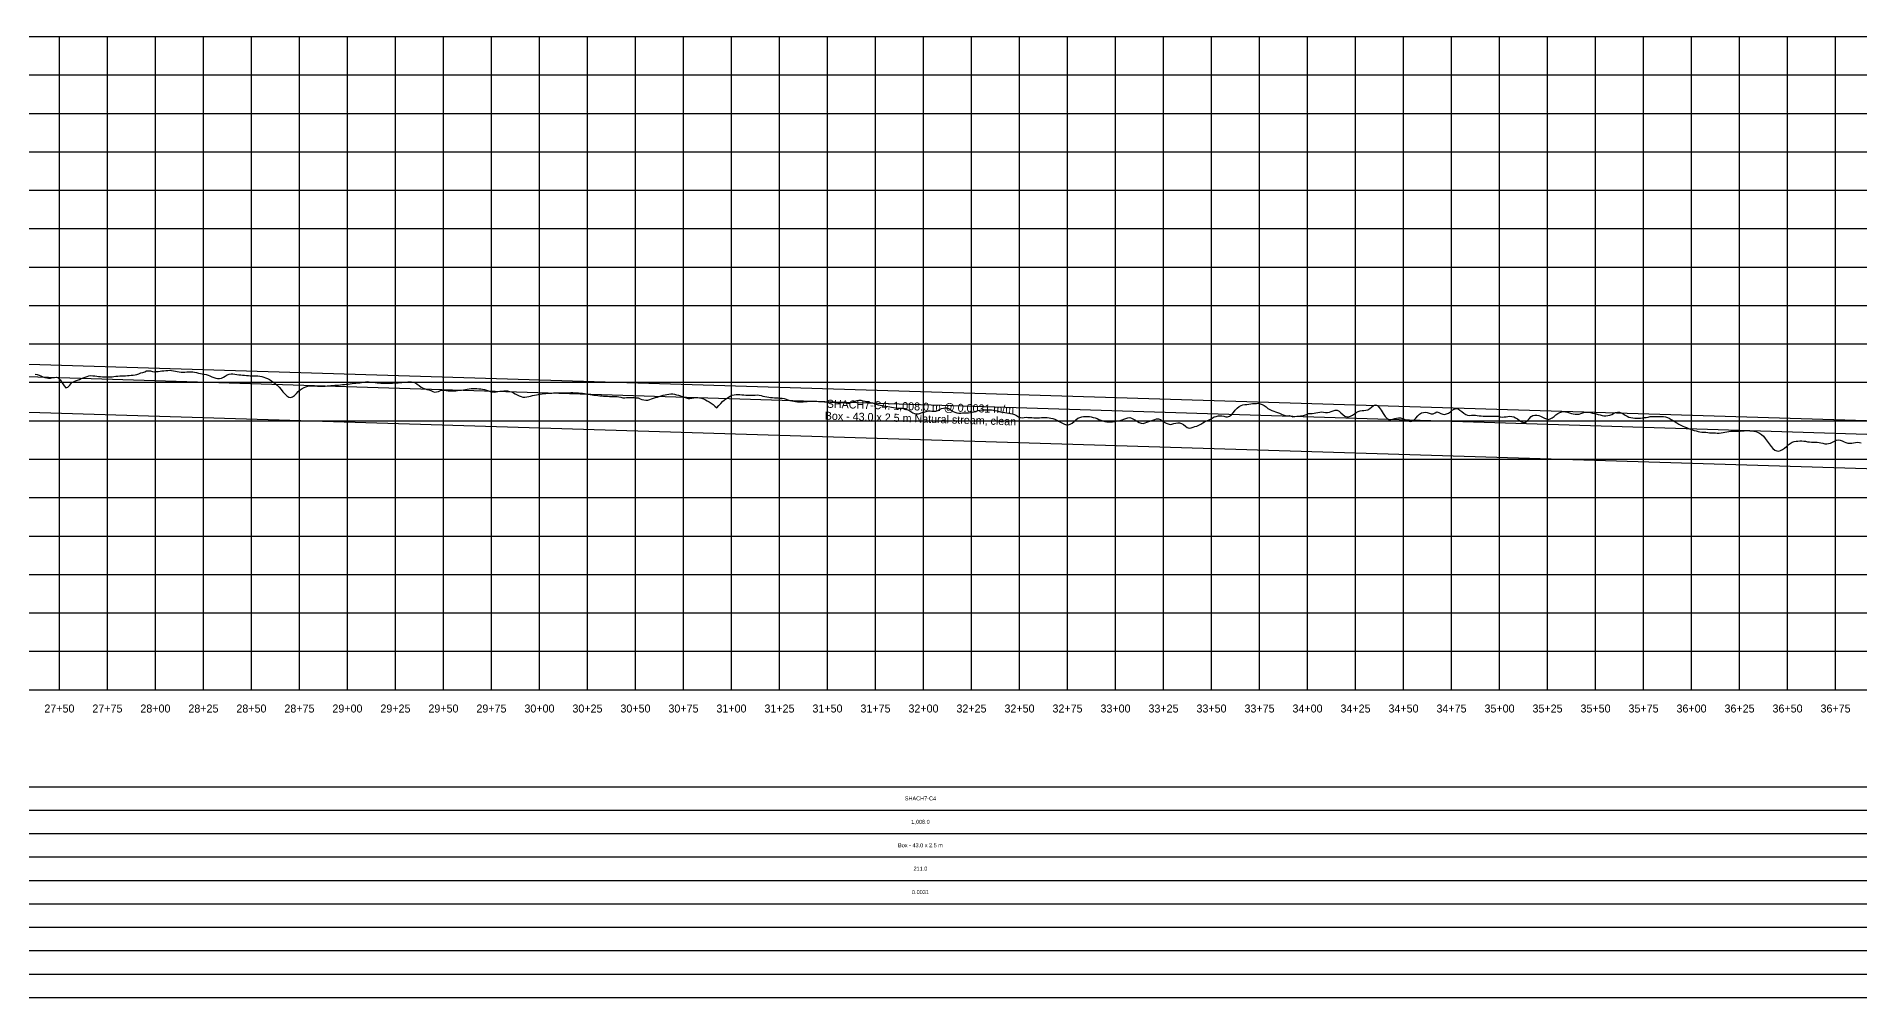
# Model space of a CAD drawing. Extents: x -64 to 7443, y -140 to 366.
# Drawn here: x 2738 to 3687, y -140 to 360 of the extents above; entities that cross this region are included whole.
import ezdxf
from ezdxf.enums import TextEntityAlignment as Align

# ---------------------------------------------------------------- set-up
doc = ezdxf.new("R2010")
doc.units = 0
for name, color, linetype in [('Annotation', 7, 'Continuous'), ('Annotation_Table', 254, 'Continuous'), ('Crown', 7, 'Continuous'), ('Grid', 254, 'Continuous'), ('Grid_Text', 7, 'Continuous'), ('Ground_Elevation', 3, 'Continuous'), ('Hydraulic_Grade', 5, 'Continuous'), ('Invert', 7, 'Continuous')]:
    doc.layers.add(name, color=color, linetype=linetype)

msp = doc.modelspace()

# ---------------------------------------------------------------- linework, layer by layer
at = {"layer": 'Annotation_Table', "color": 254}
for points in [[(-25, -30.48), (7424.95, -30.48)], [(-25, -42.67), (7424.95, -42.67)], [(-25, -54.86), (7424.95, -54.86)], [(-25, -67.06), (7424.95, -67.06)], [(-25, -79.25), (7424.95, -79.25)], [(-25, -91.44), (7424.95, -91.44)], [(-25, -103.63), (7424.95, -103.63)], [(-25, -115.82), (7424.95, -115.82)], [(-25, -128.02), (7424.95, -128.02)], [(-25, -140.21), (7424.95, -140.21)]]:
    msp.add_lwpolyline(points, dxfattribs=at)
at = {"layer": 'Crown', "color": 0}
msp.add_lwpolyline([(2694.4, 190.64), (3702.43, 159.85)], dxfattribs=at)
at = {"layer": 'Grid', "color": 254}
for points in [[(-25, 360), (7425, 360)], [(2750, 20), (2750, 360)], [(2775, 20), (2775, 360)], [(2800, 20), (2800, 360)], [(2825, 20), (2825, 360)], [(2850, 20), (2850, 360)], [(2875, 20), (2875, 360)], [(2900, 20), (2900, 360)], [(2925, 20), (2925, 360)], [(2950, 20), (2950, 360)], [(2975, 20), (2975, 360)], [(3000, 20), (3000, 360)], [(3025, 20), (3025, 360)], [(3050, 20), (3050, 360)], [(3075, 20), (3075, 360)], [(3100, 20), (3100, 360)], [(3125, 20), (3125, 360)], [(3150, 20), (3150, 360)], [(3175, 20), (3175, 360)], [(3200, 20), (3200, 360)], [(3225, 20), (3225, 360)], [(3250, 20), (3250, 360)], [(3275, 20), (3275, 360)], [(3300, 20), (3300, 360)], [(3325, 20), (3325, 360)], [(3350, 20), (3350, 360)], [(3375, 20), (3375, 360)], [(3400, 20), (3400, 360)], [(3425, 20), (3425, 360)], [(3450, 20), (3450, 360)], [(3475, 20), (3475, 360)], [(3500, 20), (3500, 360)], [(3525, 20), (3525, 360)], [(3550, 20), (3550, 360)], [(3575, 20), (3575, 360)], [(3600, 20), (3600, 360)], [(3625, 20), (3625, 360)], [(3650, 20), (3650, 360)], [(3675, 20), (3675, 360)], [(-25, 340), (7425, 340)], [(-25, 320), (7425, 320)], [(-25, 300), (7425, 300)], [(-25, 280), (7425, 280)], [(-25, 260), (7425, 260)], [(-25, 240), (7425, 240)], [(-25, 220), (7425, 220)], [(-25, 200), (7425, 200)], [(-25, 180), (7425, 180)], [(-25, 160), (7425, 160)], [(-25, 140), (7425, 140)], [(-25, 120), (7425, 120)], [(-25, 100), (7425, 100)], [(-25, 80), (7425, 80)], [(-25, 60), (7425, 60)], [(-25, 40), (7425, 40)], [(-25, 20), (7425, 20)]]:
    msp.add_lwpolyline(points, dxfattribs=at)
at = {"layer": 'Ground_Elevation', "color": 3}
msp.add_lwpolyline([(2737.4, 184.17), (2738.4, 184.11), (2739.4, 183.78), (2740.4, 183.36), (2741.4, 182.92), (2742.4, 182.58), (2743.4, 182.26), (2744.4, 182.17), (2745.4, 182.23), (2746.4, 182.45), (2747.4, 182.59), (2748.4, 182.63), (2749.4, 182.27), (2750.4, 181.29), (2751.4, 179.73), (2752.4, 178.13), (2753.4, 177.17), (2754.4, 177.53), (2755.4, 178.6), (2756.4, 179.9), (2757.4, 180.33), (2758.4, 180.71), (2759.4, 181.13), (2760.4, 181.55), (2761.4, 181.94), (2762.4, 182.33), (2763.4, 182.72), (2764.4, 183.08), (2765.4, 183.41), (2766.4, 183.51), (2767.4, 183.42), (2768.4, 183.34), (2769.4, 183.22), (2770.4, 183.09), (2771.4, 182.99), (2772.4, 182.91), (2773.4, 182.85), (2774.4, 182.83), (2775.4, 182.83), (2776.4, 182.86), (2777.4, 182.93), (2778.4, 183.03), (2779.4, 183.13), (2780.4, 183.23), (2781.4, 183.3), (2782.4, 183.35), (2783.4, 183.4), (2784.4, 183.45), (2785.4, 183.52), (2786.4, 183.61), (2787.4, 183.73), (2788.4, 183.79), (2789.4, 183.87), (2790.4, 184.12), (2791.4, 184.47), (2792.4, 184.87), (2793.4, 185.16), (2794.4, 185.45), (2795.4, 185.89), (2796.4, 186.01), (2797.4, 185.91), (2798.4, 185.66), (2799.4, 185.52), (2800.4, 185.55), (2801.4, 185.7), (2802.4, 185.83), (2803.4, 185.91), (2804.4, 186.01), (2805.4, 186.09), (2806.4, 186.21), (2807.4, 186.28), (2808.4, 186.2), (2809.4, 186.01), (2810.4, 185.79), (2811.4, 185.58), (2812.4, 185.41), (2813.4, 185.31), (2814.4, 185.31), (2815.4, 185.35), (2816.4, 185.41), (2817.4, 185.44), (2818.4, 185.45), (2819.4, 185.41), (2820.4, 185.29), (2821.4, 185.05), (2822.4, 184.83), (2823.4, 184.64), (2824.4, 184.47), (2825.4, 184.29), (2826.4, 184.07), (2827.4, 183.77), (2828.4, 183.38), (2829.4, 182.93), (2830.4, 182.47), (2831.4, 182.1), (2832.4, 181.96), (2833.4, 181.96), (2834.4, 182.18), (2835.4, 182.64), (2836.4, 183.27), (2837.4, 183.9), (2838.4, 184.32), (2839.4, 184.42), (2840.4, 184.34), (2841.4, 184.21), (2842.4, 184.06), (2843.4, 183.93), (2844.4, 183.84), (2845.4, 183.77), (2846.4, 183.7), (2847.4, 183.62), (2848.4, 183.51), (2849.4, 183.41), (2850.4, 183.43), (2851.4, 183.44), (2852.4, 183.44), (2853.4, 183.37), (2854.4, 183.23), (2855.4, 183.02), (2856.4, 182.73), (2857.4, 182.37), (2858.4, 181.93), (2859.4, 181.41), (2860.4, 180.8), (2861.4, 180.13), (2862.4, 179.37), (2863.4, 178.46), (2864.4, 177.4), (2865.4, 176.27), (2866.4, 175.11), (2867.4, 173.95), (2868.4, 172.9), (2869.4, 172.21), (2870.4, 172.06), (2871.4, 172.41), (2872.4, 173.15), (2873.4, 174.14), (2874.4, 175.18), (2875.4, 176.1), (2876.4, 176.79), (2877.4, 177.29), (2878.4, 177.69), (2879.4, 178), (2880.4, 178.14), (2881.4, 178.14), (2882.4, 178.1), (2883.4, 178.09), (2884.4, 178.07), (2885.4, 178.05), (2886.4, 178.03), (2887.4, 178.04), (2888.4, 178.07), (2889.4, 178.13), (2890.4, 178.2), (2891.4, 178.28), (2892.4, 178.36), (2893.4, 178.43), (2894.4, 178.52), (2895.4, 178.6), (2896.4, 178.7), (2897.4, 178.79), (2898.4, 178.9), (2899.4, 179.01), (2900.4, 179.12), (2901.4, 179.23), (2902.4, 179.36), (2903.4, 179.47), (2904.4, 179.58), (2905.4, 179.67), (2906.4, 179.77), (2907.4, 179.9), (2908.4, 180.06), (2909.4, 180.27), (2910.4, 180.4), (2911.4, 180.28), (2912.4, 180.15), (2913.4, 180.01), (2914.4, 179.87), (2915.4, 179.76), (2916.4, 179.68), (2917.4, 179.61), (2918.4, 179.58), (2919.4, 179.56), (2920.4, 179.55), (2921.4, 179.56), (2922.4, 179.57), (2923.4, 179.61), (2924.4, 179.65), (2925.4, 179.7), (2926.4, 179.77), (2927.4, 179.87), (2928.4, 179.97), (2929.4, 180.06), (2930.4, 180.14), (2931.4, 180.19), (2932.4, 180.21), (2933.4, 180.17), (2934.4, 180.02), (2935.4, 179.76), (2936.4, 179.09), (2937.4, 178.3), (2938.4, 177.5), (2939.4, 176.93), (2940.4, 176.52), (2941.4, 176.28), (2942.4, 176.07), (2943.4, 175.72), (2944.4, 175.23), (2945.4, 174.95), (2946.4, 174.97), (2947.4, 175.26), (2948.4, 175.82), (2949.4, 175.95), (2950.4, 175.87), (2951.4, 175.77), (2952.4, 175.65), (2953.4, 175.57), (2954.4, 175.54), (2955.4, 175.56), (2956.4, 175.63), (2957.4, 175.75), (2958.4, 175.88), (2959.4, 175.97), (2960.4, 176.06), (2961.4, 176.2), (2962.4, 176.42), (2963.4, 176.6), (2964.4, 176.73), (2965.4, 176.77), (2966.4, 176.77), (2967.4, 176.72), (2968.4, 176.65), (2969.4, 176.54), (2970.4, 176.41), (2971.4, 176.25), (2972.4, 175.93), (2973.4, 175.57), (2974.4, 175.17), (2975.4, 174.97), (2976.4, 174.93), (2977.4, 175.09), (2978.4, 175.29), (2979.4, 175.41), (2980.4, 175.44), (2981.4, 175.49), (2982.4, 175.6), (2983.4, 175.53), (2984.4, 175.3), (2985.4, 174.96), (2986.4, 174.53), (2987.4, 174.06), (2988.4, 173.54), (2989.4, 173.04), (2990.4, 172.62), (2991.4, 172.35), (2992.4, 172.28), (2993.4, 172.39), (2994.4, 172.61), (2995.4, 172.87), (2996.4, 173.12), (2997.4, 173.34), (2998.4, 173.53), (2999.4, 173.71), (3000.4, 173.87), (3001.4, 174.02), (3002.4, 174.15), (3003.4, 174.25), (3004.4, 174.32), (3005.4, 174.38), (3006.4, 174.43), (3007.4, 174.47), (3008.4, 174.49), (3009.4, 174.52), (3010.4, 174.53), (3011.4, 174.54), (3012.4, 174.54), (3013.4, 174.56), (3014.4, 174.57), (3015.4, 174.6), (3016.4, 174.63), (3017.4, 174.63), (3018.4, 174.61), (3019.4, 174.55), (3020.4, 174.48), (3021.4, 174.39), (3022.4, 174.27), (3023.4, 174.13), (3024.4, 173.99), (3025.4, 173.82), (3026.4, 173.67), (3027.4, 173.51), (3028.4, 173.37), (3029.4, 173.23), (3030.4, 173.12), (3031.4, 173.02), (3032.4, 172.94), (3033.4, 172.86), (3034.4, 172.79), (3035.4, 172.73), (3036.4, 172.68), (3037.4, 172.66), (3038.4, 172.64), (3039.4, 172.62), (3040.4, 172.57), (3041.4, 172.48), (3042.4, 172.22), (3043.4, 171.93), (3044.4, 171.94), (3045.4, 172.07), (3046.4, 172.13), (3047.4, 172.14), (3048.4, 172.09), (3049.4, 172.01), (3050.4, 171.92), (3051.4, 171.84), (3052.4, 171.46), (3053.4, 171.06), (3054.4, 170.8), (3055.4, 170.66), (3056.4, 170.72), (3057.4, 171.07), (3058.4, 171.47), (3059.4, 171.83), (3060.4, 172.08), (3061.4, 172.32), (3062.4, 172.6), (3063.4, 172.97), (3064.4, 173.3), (3065.4, 173.48), (3066.4, 173.64), (3067.4, 173.8), (3068.4, 173.93), (3069.4, 173.94), (3070.4, 173.78), (3071.4, 173.51), (3072.4, 173.25), (3073.4, 173.03), (3074.4, 172.68), (3075.4, 172.27), (3076.4, 171.87), (3077.4, 171.52), (3078.4, 171.56), (3079.4, 171.78), (3080.4, 172), (3081.4, 172.09), (3082.4, 172.09), (3083.4, 171.97), (3084.4, 171.72), (3085.4, 171.36), (3086.4, 170.92), (3087.4, 170.39), (3088.4, 169.77), (3089.4, 169.08), (3090.4, 168.44), (3091.4, 167.67), (3092.4, 166.79), (3093.4, 167.9), (3094.4, 169.05), (3095.4, 170.01), (3096.4, 170.86), (3097.4, 171.62), (3098.4, 172.28), (3099.4, 172.83), (3100.4, 173.25), (3101.4, 173.53), (3102.4, 173.67), (3103.4, 173.69), (3104.4, 173.63), (3105.4, 173.53), (3106.4, 173.42), (3107.4, 173.33), (3108.4, 173.28), (3109.4, 173.26), (3110.4, 173.29), (3111.4, 173.34), (3112.4, 173.39), (3113.4, 173.45), (3114.4, 173.26), (3115.4, 173.08), (3116.4, 172.87), (3117.4, 172.65), (3118.4, 172.45), (3119.4, 172.29), (3120.4, 172.17), (3121.4, 172.07), (3122.4, 171.99), (3123.4, 171.96), (3124.4, 171.97), (3125.4, 171.77), (3126.4, 171.7), (3127.4, 171.58), (3128.4, 171.31), (3129.4, 170.95), (3130.4, 170.61), (3131.4, 170.34), (3132.4, 170.14), (3133.4, 169.97), (3134.4, 169.84), (3135.4, 169.76), (3136.4, 169.77), (3137.4, 169.84), (3138.4, 169.93), (3139.4, 170.03), (3140.4, 170.1), (3141.4, 170.15), (3142.4, 170.17), (3143.4, 170.16), (3144.4, 170.13), (3145.4, 170.09), (3146.4, 170.03), (3147.4, 169.97), (3148.4, 169.92), (3149.4, 169.86), (3150.4, 169.79), (3151.4, 169.73), (3152.4, 169.67), (3153.4, 169.62), (3154.4, 169.58), (3155.4, 169.55), (3156.4, 169.51), (3157.4, 169.47), (3158.4, 169.42), (3159.4, 169.27), (3160.4, 169.09), (3161.4, 169.13), (3162.4, 169.5), (3163.4, 169.92), (3164.4, 170.27), (3165.4, 170.51), (3166.4, 170.64), (3167.4, 170.63), (3168.4, 170.4), (3169.4, 170.11), (3170.4, 169.85), (3171.4, 169.67), (3172.4, 169.5), (3173.4, 169.26), (3174.4, 168.96), (3175.4, 168.64), (3176.4, 168.34), (3177.4, 168.06), (3178.4, 167.87), (3179.4, 167.71), (3180.4, 167.52), (3181.4, 167.36), (3182.4, 167.19), (3183.4, 167.01), (3184.4, 166.83), (3185.4, 166.7), (3186.4, 166.62), (3187.4, 166.62), (3188.4, 166.6), (3189.4, 166.52), (3190.4, 166.29), (3191.4, 165.93), (3192.4, 165.45), (3193.4, 164.79), (3194.4, 164.18), (3195.4, 163.7), (3196.4, 163.57), (3197.4, 163.65), (3198.4, 163.92), (3199.4, 164.22), (3200.4, 164.53), (3201.4, 164.86), (3202.4, 165.09), (3203.4, 165.14), (3204.4, 165.01), (3205.4, 164.91), (3206.4, 165), (3207.4, 165.38), (3208.4, 165.87), (3209.4, 166.29), (3210.4, 166.56), (3211.4, 166.7), (3212.4, 166.64), (3213.4, 166.25), (3214.4, 165.56), (3215.4, 164.84), (3216.4, 164.39), (3217.4, 164.07), (3218.4, 163.88), (3219.4, 163.88), (3220.4, 164.04), (3221.4, 164.18), (3222.4, 164.19), (3223.4, 164.2), (3224.4, 164.28), (3225.4, 164.45), (3226.4, 164.72), (3227.4, 165), (3228.4, 165.25), (3229.4, 165.46), (3230.4, 165.59), (3231.4, 165.68), (3232.4, 165.71), (3233.4, 165.71), (3234.4, 165.69), (3235.4, 165.61), (3236.4, 165.47), (3237.4, 165.29), (3238.4, 165.08), (3239.4, 164.87), (3240.4, 164.67), (3241.4, 164.49), (3242.4, 164.34), (3243.4, 164.19), (3244.4, 164.02), (3245.4, 163.81), (3246.4, 163.54), (3247.4, 163.25), (3248.4, 162.71), (3249.4, 162.08), (3250.4, 161.67), (3251.4, 161.53), (3252.4, 161.61), (3253.4, 161.83), (3254.4, 161.77), (3255.4, 161.7), (3256.4, 161.63), (3257.4, 161.59), (3258.4, 161.57), (3259.4, 161.56), (3260.4, 161.57), (3261.4, 161.6), (3262.4, 161.63), (3263.4, 161.64), (3264.4, 161.64), (3265.4, 161.57), (3266.4, 161.42), (3267.4, 161.17), (3268.4, 160.8), (3269.4, 160.35), (3270.4, 159.82), (3271.4, 159.25), (3272.4, 158.68), (3273.4, 158.21), (3274.4, 157.93), (3275.4, 157.92), (3276.4, 158.22), (3277.4, 158.8), (3278.4, 159.61), (3279.4, 160.48), (3280.4, 161.28), (3281.4, 161.77), (3282.4, 162.07), (3283.4, 162.25), (3284.4, 162.29), (3285.4, 162.25), (3286.4, 162.13), (3287.4, 162.01), (3288.4, 161.72), (3289.4, 161.44), (3290.4, 161.08), (3291.4, 160.72), (3292.4, 160.34), (3293.4, 159.9), (3294.4, 159.59), (3295.4, 159.44), (3296.4, 159.39), (3297.4, 159.44), (3298.4, 159.49), (3299.4, 159.54), (3300.4, 159.7), (3301.4, 159.92), (3302.4, 160.15), (3303.4, 160.4), (3304.4, 160.75), (3305.4, 161.24), (3306.4, 161.59), (3307.4, 161.67), (3308.4, 161.36), (3309.4, 160.86), (3310.4, 160.24), (3311.4, 159.61), (3312.4, 159.05), (3313.4, 158.73), (3314.4, 158.62), (3315.4, 158.86), (3316.4, 159.19), (3317.4, 159.62), (3318.4, 159.99), (3319.4, 160.34), (3320.4, 160.71), (3321.4, 160.99), (3322.4, 160.93), (3323.4, 160.61), (3324.4, 159.98), (3325.4, 159.33), (3326.4, 158.72), (3327.4, 158.31), (3328.4, 158.12), (3329.4, 158.27), (3330.4, 158.55), (3331.4, 158.81), (3332.4, 158.93), (3333.4, 158.91), (3334.4, 158.59), (3335.4, 158.03), (3336.4, 157.21), (3337.4, 156.54), (3338.4, 156.14), (3339.4, 156.3), (3340.4, 156.7), (3341.4, 157.02), (3342.4, 157.23), (3343.4, 157.73), (3344.4, 158.29), (3345.4, 158.87), (3346.4, 159.46), (3347.4, 159.96), (3348.4, 160.38), (3349.4, 160.83), (3350.4, 161.37), (3351.4, 161.96), (3352.4, 162.17), (3353.4, 162.48), (3354.4, 162.6), (3355.4, 162.55), (3356.4, 162.34), (3357.4, 162.08), (3358.4, 161.98), (3359.4, 162.3), (3360.4, 163.14), (3361.4, 164.22), (3362.4, 165.42), (3363.4, 166.49), (3364.4, 167.34), (3365.4, 167.93), (3366.4, 168.24), (3367.4, 168.42), (3368.4, 168.53), (3369.4, 168.62), (3370.4, 168.75), (3371.4, 168.93), (3372.4, 169.01), (3373.4, 169.02), (3374.4, 169.12), (3375.4, 168.81), (3376.4, 168.42), (3377.4, 167.89), (3378.4, 167.17), (3379.4, 166.33), (3380.4, 165.81), (3381.4, 165.35), (3382.4, 164.92), (3383.4, 164.6), (3384.4, 164.24), (3385.4, 163.87), (3386.4, 163.48), (3387.4, 162.99), (3388.4, 162.65), (3389.4, 162.62), (3390.4, 162.65), (3391.4, 162.36), (3392.4, 162.1), (3393.4, 162.18), (3394.4, 162.37), (3395.4, 162.46), (3396.4, 162.47), (3397.4, 162.56), (3398.4, 162.84), (3399.4, 163.25), (3400.4, 163.8), (3401.4, 163.81), (3402.4, 163.73), (3403.4, 163.91), (3404.4, 164.12), (3405.4, 164.27), (3406.4, 164.46), (3407.4, 164.57), (3408.4, 164.53), (3409.4, 164.36), (3410.4, 164.24), (3411.4, 164.47), (3412.4, 164.77), (3413.4, 165.22), (3414.4, 165.55), (3415.4, 165.53), (3416.4, 164.93), (3417.4, 164.11), (3418.4, 163.16), (3419.4, 162.46), (3420.4, 162.1), (3421.4, 162.09), (3422.4, 162.38), (3423.4, 162.97), (3424.4, 163.66), (3425.4, 164.31), (3426.4, 164.81), (3427.4, 165.16), (3428.4, 165.31), (3429.4, 165.4), (3430.4, 165.44), (3431.4, 165.72), (3432.4, 166.32), (3433.4, 167.12), (3434.4, 167.91), (3435.4, 168.27), (3436.4, 167.94), (3437.4, 166.86), (3438.4, 165.49), (3439.4, 163.85), (3440.4, 162.23), (3441.4, 161.11), (3442.4, 160.67), (3443.4, 160.64), (3444.4, 160.89), (3445.4, 161.14), (3446.4, 161.39), (3447.4, 161.54), (3448.4, 161.5), (3449.4, 161.21), (3450.4, 160.78), (3451.4, 160.28), (3452.4, 159.88), (3453.4, 159.66), (3454.4, 159.74), (3455.4, 160.32), (3456.4, 161.32), (3457.4, 162.49), (3458.4, 163.49), (3459.4, 164.04), (3460.4, 164.35), (3461.4, 164.46), (3462.4, 164.3), (3463.4, 163.93), (3464.4, 163.59), (3465.4, 163.63), (3466.4, 164.12), (3467.4, 164.6), (3468.4, 164.25), (3469.4, 163.78), (3470.4, 163.42), (3471.4, 163.33), (3472.4, 163.51), (3473.4, 163.96), (3474.4, 164.66), (3475.4, 165.43), (3476.4, 165.98), (3477.4, 166.37), (3478.4, 166.11), (3479.4, 165.5), (3480.4, 164.84), (3481.4, 163.98), (3482.4, 163.18), (3483.4, 162.86), (3484.4, 162.78), (3485.4, 162.86), (3486.4, 162.87), (3487.4, 162.83), (3488.4, 162.68), (3489.4, 162.61), (3490.4, 162.51), (3491.4, 162.41), (3492.4, 162.31), (3493.4, 162.3), (3494.4, 162.31), (3495.4, 162.38), (3496.4, 162.43), (3497.4, 162.45), (3498.4, 162.41), (3499.4, 162.33), (3500.4, 162.07), (3501.4, 161.91), (3502.4, 161.95), (3503.4, 162.1), (3504.4, 162.27), (3505.4, 162.3), (3506.4, 162.18), (3507.4, 161.95), (3508.4, 161.57), (3509.4, 160.97), (3510.4, 160.19), (3511.4, 159.41), (3512.4, 159.02), (3513.4, 159.12), (3514.4, 159.93), (3515.4, 160.96), (3516.4, 162.12), (3517.4, 162.7), (3518.4, 162.98), (3519.4, 162.95), (3520.4, 162.74), (3521.4, 162.32), (3522.4, 161.83), (3523.4, 161.35), (3524.4, 160.92), (3525.4, 160.72), (3526.4, 160.99), (3527.4, 161.51), (3528.4, 162.23), (3529.4, 163), (3530.4, 163.73), (3531.4, 164.3), (3532.4, 164.65), (3533.4, 164.77), (3534.4, 164.68), (3535.4, 164.47), (3536.4, 164.17), (3537.4, 163.84), (3538.4, 163.55), (3539.4, 163.41), (3540.4, 163.35), (3541.4, 163.45), (3542.4, 163.71), (3543.4, 164.11), (3544.4, 164.4), (3545.4, 164.5), (3546.4, 164.39), (3547.4, 164.22), (3548.4, 164.01), (3549.4, 163.8), (3550.4, 163.6), (3551.4, 163.31), (3552.4, 163.04), (3553.4, 162.72), (3554.4, 162.57), (3555.4, 162.53), (3556.4, 162.71), (3557.4, 162.96), (3558.4, 163.28), (3559.4, 163.74), (3560.4, 164.22), (3561.4, 164.47), (3562.4, 164.4), (3563.4, 164.1), (3564.4, 163.54), (3565.4, 162.95), (3566.4, 162.39), (3567.4, 161.94), (3568.4, 161.67), (3569.4, 161.54), (3570.4, 161.35), (3571.4, 161.26), (3572.4, 161.31), (3573.4, 161.41), (3574.4, 161.5), (3575.4, 161.62), (3576.4, 161.74), (3577.4, 161.92), (3578.4, 162.18), (3579.4, 162.29), (3580.4, 162.25), (3581.4, 162.21), (3582.4, 162.21), (3583.4, 162.26), (3584.4, 162.24), (3585.4, 162.18), (3586.4, 162.06), (3587.4, 161.76), (3588.4, 161.33), (3589.4, 160.63), (3590.4, 160.06), (3591.4, 159.44), (3592.4, 158.87), (3593.4, 158.3), (3594.4, 157.74), (3595.4, 157.2), (3596.4, 156.8), (3597.4, 156.41), (3598.4, 155.97), (3599.4, 155.54), (3600.4, 155.18), (3601.4, 154.94), (3602.4, 154.72), (3603.4, 154.48), (3604.4, 154.22), (3605.4, 154.09), (3606.4, 154.02), (3607.4, 153.97), (3608.4, 153.81), (3609.4, 153.68), (3610.4, 153.68), (3611.4, 153.74), (3612.4, 153.73), (3613.4, 153.61), (3614.4, 153.58), (3615.4, 153.63), (3616.4, 153.81), (3617.4, 154.04), (3618.4, 154.25), (3619.4, 154.43), (3620.4, 154.49), (3621.4, 154.51), (3622.4, 154.49), (3623.4, 154.52), (3624.4, 154.57), (3625.4, 154.64), (3626.4, 154.75), (3627.4, 154.83), (3628.4, 154.88), (3629.4, 154.86), (3630.4, 154.79), (3631.4, 154.67), (3632.4, 154.52), (3633.4, 154.32), (3634.4, 154.01), (3635.4, 153.54), (3636.4, 152.91), (3637.4, 152.03), (3638.4, 150.74), (3639.4, 149.35), (3640.4, 147.9), (3641.4, 146.61), (3642.4, 145.5), (3643.4, 144.68), (3644.4, 144.33), (3645.4, 144.22), (3646.4, 144.47), (3647.4, 145.01), (3648.4, 145.69), (3649.4, 146.57), (3650.4, 147.43), (3651.4, 148.23), (3652.4, 148.79), (3653.4, 149.14), (3654.4, 149.32), (3655.4, 149.42), (3656.4, 149.46), (3657.4, 149.5), (3658.4, 149.45), (3659.4, 149.31), (3660.4, 149.09), (3661.4, 148.97), (3662.4, 148.89), (3663.4, 148.88), (3664.4, 148.87), (3665.4, 148.79), (3666.4, 148.63), (3667.4, 148.45), (3668.4, 148.26), (3669.4, 148.06), (3670.4, 147.99), (3671.4, 148.07), (3672.4, 148.39), (3673.4, 148.82), (3674.4, 149.33), (3675.4, 149.83), (3676.4, 150.05), (3677.4, 149.94), (3678.4, 149.55), (3679.4, 149.09), (3680.4, 148.66), (3681.4, 148.39), (3682.4, 148.29), (3683.4, 148.37), (3684.4, 148.55), (3685.4, 148.72), (3686.4, 148.83), (3687.4, 148.73), (3688.4, 148.5)], dxfattribs=at)
at = {"layer": 'Hydraulic_Grade', "color": 5}
msp.add_lwpolyline([(2694.4, 184.25), (3702.43, 152.58)], dxfattribs=at)
at = {"layer": 'Invert', "color": 0}
msp.add_lwpolyline([(2694.4, 165.64), (3702.43, 134.85)], dxfattribs=at)

# ---------------------------------------------------------------- texts
at = {"layer": 'Annotation', "color": 0}
for s, p in [('SHACH7-C4: 1,008.0 m @ 0.0031 m/m', (3198.42, 167.38)), ('Box - 43.0 x 2.5 m Natural stream, clean', (3198.42, 161.13))]:
    msp.add_text(s, height=4.1667, rotation=358.25047, dxfattribs=at).set_placement(p, align=Align.MIDDLE_CENTER)
at = {"layer": 'Annotation_Table', "color": 0}
for s, height, p in [('SHACH7-C4', 2.083, (3198.42, -36.58)), ('1,008.0', 2.083, (3198.42, -48.77)), ('Box - 43.0 x 2.5 m', 2.0833, (3198.42, -60.96)), ('211.0', 2.083, (3198.42, -73.15)), ('0.0031', 2.083, (3198.42, -85.34))]:
    msp.add_text(s, height=height, dxfattribs=at).set_placement(p, align=Align.MIDDLE_CENTER)
at = {"layer": 'Grid_Text', "color": 0}
for s, p in [('27+50', (2750, 12.3)), ('27+75', (2775, 12.3)), ('28+00', (2800, 12.3)), ('28+25', (2825, 12.3)), ('28+50', (2850, 12.3)), ('28+75', (2875, 12.3)), ('29+00', (2900, 12.3)), ('29+25', (2925, 12.3)), ('29+50', (2950, 12.3)), ('29+75', (2975, 12.3)), ('30+00', (3000, 12.3)), ('30+25', (3025, 12.3)), ('30+50', (3050, 12.3)), ('30+75', (3075, 12.3)), ('31+00', (3100, 12.3)), ('31+25', (3125, 12.3)), ('31+50', (3150, 12.3)), ('31+75', (3175, 12.3)), ('32+00', (3200, 12.3)), ('32+25', (3225, 12.3)), ('32+50', (3250, 12.3)), ('32+75', (3275, 12.3)), ('33+00', (3300, 12.3)), ('33+25', (3325, 12.3)), ('33+50', (3350, 12.3)), ('33+75', (3375, 12.3)), ('34+00', (3400, 12.3)), ('34+25', (3425, 12.3)), ('34+50', (3450, 12.3)), ('34+75', (3475, 12.3)), ('35+00', (3500, 12.3)), ('35+25', (3525, 12.3)), ('35+50', (3550, 12.3)), ('35+75', (3575, 12.3)), ('36+00', (3600, 12.3)), ('36+25', (3625, 12.3)), ('36+50', (3650, 12.3)), ('36+75', (3675, 12.3))]:
    msp.add_text(s, height=4.167, dxfattribs=at).set_placement(p, align=Align.TOP_CENTER)

doc.saveas('drawing.dxf')
